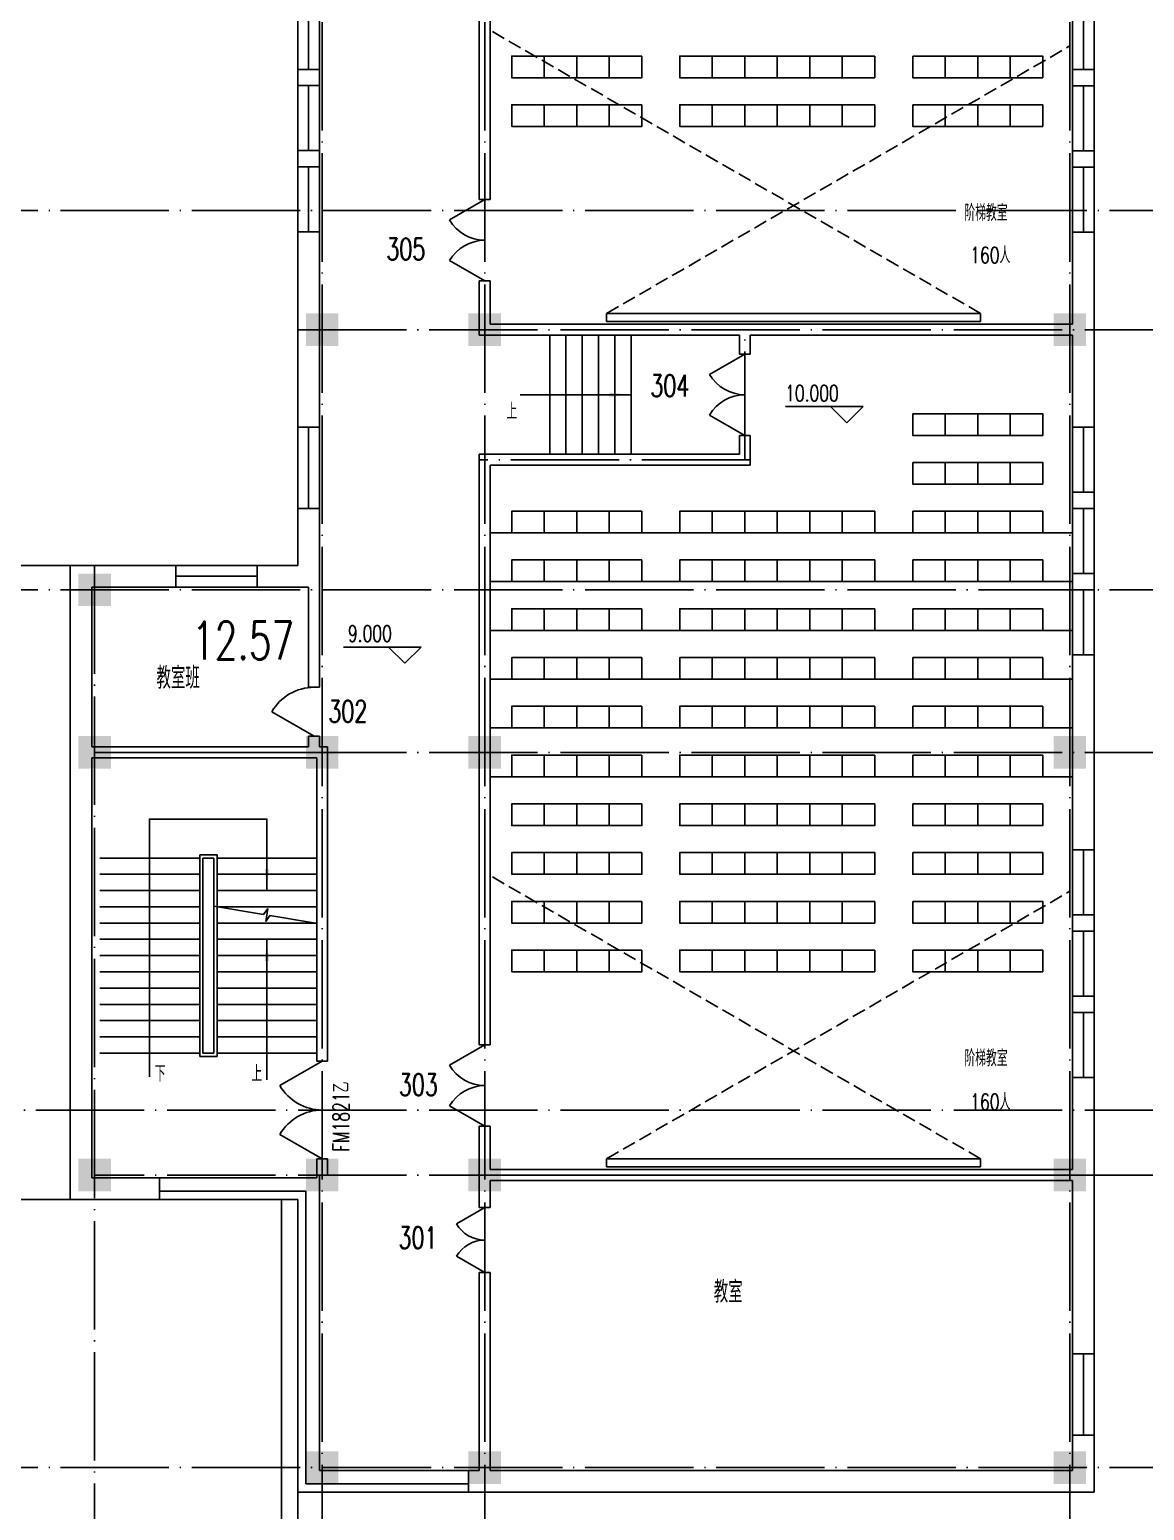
# Model space of a CAD drawing. Extents: x 165127 to 1058185, y 60808 to 144908.
# Drawn here: x 640724 to 661298, y 78064 to 105391 of the extents above; entities that cross this region are included whole.
import ezdxf
from ezdxf.enums import TextEntityAlignment as Align

# ---------------------------------------------------------------- set-up
doc = ezdxf.new("R2010")
doc.units = 0
doc.header["$LTSCALE"] = 1000
doc.linetypes.add('DASH', pattern=[0.35, 0.25, -0.1])
doc.linetypes.add('DOTE', pattern=[2.42, 2, -0.2, 0.02, -0.2])
doc.layers.get('0').update_dxf_attribs({"linetype": 'CONTINUOUS'})
for name, color, linetype in [('COLUMN', 7, 'CONTINUOUS'), ('DOTE', 1, 'DOTE'), ('F', 252, 'CONTINUOUS'), ('LVTRY', 6, 'CONTINUOUS'), ('PUB_DIM', 3, 'CONTINUOUS'), ('PUB_TEXT', 7, 'CONTINUOUS'), ('ROOF', 4, 'CONTINUOUS'), ('STAIR', 3, 'CONTINUOUS'), ('WALL', 255, 'CONTINUOUS'), ('WINDOW', 2, 'CONTINUOUS'), ('WINDOW_TEXT', 7, 'CONTINUOUS'), ('面积注记', 7, 'CONTINUOUS')]:
    doc.layers.add(name, color=color, linetype=linetype)
doc.styles.add('_HZTXT', font='romans.shx', dxfattribs={"width": 0.7, "bigfont": 'z.shx'})
doc.styles.add('DIM_FONT', font='SIMPLEX.shx', dxfattribs={"width": 0.7})
doc.styles.add('SIMPLEX', font='SIMPLEX.SHX')

# ---------------------------------------------------------------- blocks, each defined once
blk = doc.blocks.new('_DBLK1')
for p, q in [((-0.5, 0), (-0.25, -0.433)), ((0.5, 0), (0.25, -0.433))]:
    blk.add_line(p, q)
for centre, start, end in [((-0.5, 0), 300, 0), ((0.5, 0), 180, 240)]:
    blk.add_arc(centre, 0.5, start, end)
at = {"layer": 'WINDOW_TEXT', "style": 'SIMPLEX', "flags": 9}
blk.add_attdef('A', text='', height=1, dxfattribs=at).set_placement((0, 1.5), align=Align.MIDDLE)
blk = doc.blocks.new('_FZH')
blk.add_solid([(-0.5, -0.5), (0.5, -0.5), (-0.5, 0.5), (0.5, 0.5)])
blk = doc.blocks.new('A$C407C5CBC')
at = {"layer": 'F'}
blk.add_lwpolyline([(0, 600), (400, 600), (400, 0), (0, 0)], close=True, dxfattribs=at)
blk = doc.blocks.new('_WBLK')
for p, q in [((-0.5, 0.5), (0.5, 0.5)), ((-0.5, 0), (0.5, 0)), ((-0.5, -0.5), (0.5, -0.5))]:
    blk.add_line(p, q)
at = {"layer": 'WINDOW_TEXT', "style": 'SIMPLEX', "flags": 9}
blk.add_attdef('A', text='', height=1, dxfattribs=at).set_placement((0, 1.5), align=Align.MIDDLE)
blk = doc.blocks.new('_ARROW')
blk.add_solid([(0, 0), (-1, 0.1), (-1, -0.1)])
blk = doc.blocks.new('_DBLK')
blk.add_line((-0.5, 0), (0, -0.866))
blk.add_arc((-0.5, 0), 1, 300, 0)
at = {"layer": 'WINDOW_TEXT', "style": 'SIMPLEX', "flags": 9}
blk.add_attdef('A', text='', height=1, dxfattribs=at).set_placement((0, 1.5), align=Align.MIDDLE)

msp = doc.modelspace()

# ---------------------------------------------------------------- linework, layer by layer
at = {"layer": 'DOTE'}
for p, q in [((646123.4, 139407.6), (646123.4, 71351.8)), ((649123.4, 139407.6), (649123.4, 71351.8)), ((659923.4, 139407.6), (659923.4, 71351.8)), ((529976.8, 102053.1), (664620, 102053.1)), ((664620, 99853.1), (645673.4, 99853.1)), ((653923.4, 97453.1), (653923.4, 99853.1)), ((654023.4, 97453.1), (649023.4, 97453.1)), ((641923.4, 95503.1), (641923.4, 71351.8)), ((529976.8, 95053.1), (664620, 95053.1)), ((646123.4, 92053.1), (641923.4, 92053.1)), ((664620, 92053.1), (641923.4, 92053.1)), ((664620, 85453.1), (529976.8, 85453.1)), ((664620, 84253.1), (641923.4, 84253.1)), ((660373.4, 84253.1), (649023.4, 84253.1)), ((529976.8, 78853.1), (664620, 78853.1))]:
    msp.add_line(p, q, dxfattribs=at)
at = {"layer": 'F', "linetype": 'DASH'}
for p, q in [((658273.4, 100153.1), (649223.4, 105378.1)), ((651373.4, 100153.1), (659923.4, 105089.4)), ((658273.4, 84553.1), (649223.4, 89778.1)), ((651373.4, 84553.1), (659923.4, 89489.4))]:
    msp.add_line(p, q, dxfattribs=at)
at = {"layer": 'LVTRY'}
for p, q in [((651373.4, 100003.1), (651373.4, 100153.1)), ((651373.4, 100153.1), (658273.4, 100153.1)), ((658273.4, 100003.1), (658273.4, 100153.1)), ((651373.4, 100003.1), (658273.4, 100003.1)), ((649223.4, 96103.1), (659973.4, 96103.1)), ((649223.4, 95203.1), (659973.4, 95203.1)), ((649223.4, 94303.1), (659973.4, 94303.1)), ((649223.4, 93403.1), (659973.4, 93403.1)), ((649223.4, 92503.1), (659973.4, 92503.1)), ((649223.4, 91603.1), (659973.4, 91603.1)), ((651373.4, 84403.1), (651373.4, 84553.1)), ((651373.4, 84553.1), (658273.4, 84553.1)), ((658273.4, 84403.1), (658273.4, 84553.1)), ((651373.4, 84403.1), (658273.4, 84403.1))]:
    msp.add_line(p, q, dxfattribs=at)
at = {"layer": 'PUB_DIM'}
for p, q in [((655807.4, 98434), (654676.6, 98434)), ((655507.4, 98434), (655807.4, 98134)), ((656107.4, 98434), (655507.4, 98434)), ((655807.4, 98134), (656107.4, 98434)), ((647649.2, 93997.3), (646518.4, 93997.3)), ((647349.2, 93997.3), (647649.2, 93697.3)), ((647949.2, 93997.3), (647349.2, 93997.3)), ((647649.2, 93697.3), (647949.2, 93997.3))]:
    msp.add_line(p, q, dxfattribs=at)
for points in [[(651823.4, 98653.1), (649778.2, 98653.1)], [(645103.4, 89503.1), (645103.4, 90823.1), (642934.7, 90823.1), (642934.7, 86065.8)], [(645103.4, 88603.1), (645103.4, 86011.2)]]:
    msp.add_lwpolyline(points, dxfattribs=at)
at = {"layer": 'ROOF'}
for p, q in [((609973.1, 95503.1), (641923.1, 95503.1)), ((645373.4, 83803.1), (645373.4, 77846.2)), ((645673.4, 78403.1), (645673.4, 77599.7))]:
    msp.add_line(p, q, dxfattribs=at)
msp.add_lwpolyline([(552973.4, 83803.1), (559273.4, 83803.1), (559273.4, 78403.1), (581773.4, 78403.1), (581773.4, 85003.1), (612673.4, 85003.1), (612673.4, 78403.1), (635173.4, 78403.1), (635173.4, 83803.1), (641923.4, 83803.1)], dxfattribs=at)
at = {"layer": 'STAIR'}
for p, q in [((650323.4, 97553.1), (650323.4, 99753.1)), ((650623.4, 97553.1), (650623.4, 99753.1)), ((650923.4, 97553.1), (650923.4, 99753.1)), ((651223.4, 97553.1), (651223.4, 99753.1)), ((651523.4, 97553.1), (651523.4, 99753.1)), ((651823.4, 97553.1), (651823.4, 99753.1)), ((642023.4, 90103.1), (643863.4, 90103.1)), ((643863.4, 86443.1), (643863.4, 90163.1)), ((643863.4, 90163.1), (644183.4, 90163.1)), ((643923.4, 86503.1), (643923.4, 90103.1)), ((643923.4, 90103.1), (644123.4, 90103.1)), ((644123.4, 90103.1), (644123.4, 86503.1)), ((644183.4, 90163.1), (644183.4, 86443.1)), ((646023.4, 90103.1), (644183.4, 90103.1)), ((642023.4, 89803.1), (643863.4, 89803.1)), ((646023.4, 89803.1), (644183.4, 89803.1)), ((642023.4, 89503.1), (643863.4, 89503.1)), ((646023.4, 89503.1), (644183.4, 89503.1)), ((642023.4, 89203.1), (643863.4, 89203.1)), ((644123.4, 89215.5), (645041.5, 89062.9)), ((646023.4, 89203.1), (644183.4, 89203.1)), ((645041.5, 89062.9), (645120.3, 89171.5)), ((645120.3, 89171.5), (645081, 88934.7)), ((642023.4, 88903.1), (643863.4, 88903.1)), ((646023.4, 88903.1), (644183.4, 88903.1)), ((645081, 88934.7), (645159.8, 89043.2)), ((645159.8, 89043.2), (646003, 88903.1)), ((642023.4, 88603.1), (643863.4, 88603.1)), ((646023.4, 88603.1), (644183.4, 88603.1)), ((642023.4, 88303.1), (643863.4, 88303.1)), ((646023.4, 88303.1), (644183.4, 88303.1)), ((642023.4, 88003.1), (643863.4, 88003.1)), ((646023.4, 88003.1), (644183.4, 88003.1)), ((642023.4, 87703.1), (643863.4, 87703.1)), ((646023.4, 87703.1), (644183.4, 87703.1)), ((642023.4, 87403.1), (643863.4, 87403.1)), ((646023.4, 87403.1), (644183.4, 87403.1)), ((642023.4, 87103.1), (643863.4, 87103.1)), ((646023.4, 87103.1), (644183.4, 87103.1)), ((642023.4, 86803.1), (643863.4, 86803.1)), ((646023.4, 86803.1), (644183.4, 86803.1)), ((642023.4, 86503.1), (643863.4, 86503.1)), ((644183.4, 86443.1), (643863.4, 86443.1)), ((644123.4, 86503.1), (643923.4, 86503.1)), ((646023.4, 86503.1), (644183.4, 86503.1))]:
    msp.add_line(p, q, dxfattribs=at)
at = {"layer": 'WALL'}
for p, q in [((649023.4, 102253.1), (649023.4, 115553.1)), ((649223.4, 102253.1), (649223.4, 115353.1)), ((646073.4, 104657.6), (645673.4, 104657.6)), ((645673.4, 104357.6), (645673.4, 104657.6)), ((645673.4, 104357.6), (645673.4, 104657.6)), ((646073.4, 104357.6), (646073.4, 104657.6)), ((646073.4, 104357.6), (646073.4, 104657.6)), ((660373.4, 104653.1), (659973.4, 104653.1)), ((659973.4, 104353.1), (659973.4, 104653.1)), ((660373.4, 104653.1), (660373.4, 104353.1)), ((646073.4, 104357.6), (645673.4, 104357.6)), ((660373.4, 104353.1), (659973.4, 104353.1)), ((646073.4, 103157.6), (645673.4, 103157.6)), ((645673.4, 102857.6), (645673.4, 103157.6)), ((645673.4, 102857.6), (645673.4, 103157.6)), ((646073.4, 102857.6), (646073.4, 103157.6)), ((646073.4, 102857.6), (646073.4, 103157.6)), ((660373.4, 103153.1), (659973.4, 103153.1)), ((659973.4, 102853.1), (659973.4, 103153.1)), ((660373.4, 103153.1), (660373.4, 102853.1)), ((646073.4, 102857.6), (645673.4, 102857.6)), ((660373.4, 102853.1), (659973.4, 102853.1)), ((649223.4, 102253.1), (649023.4, 102253.1)), ((646073.4, 101657.6), (645673.4, 101657.6)), ((645673.4, 98053.1), (645673.4, 101657.6)), ((646073.4, 98053.1), (646073.4, 101657.6)), ((660373.4, 101653.1), (659973.4, 101653.1)), ((659973.4, 99953.1), (659973.4, 101653.1)), ((660373.4, 101653.1), (660373.4, 98053.1)), ((649023.4, 100753.1), (649023.4, 99753.1)), ((649223.4, 100753.1), (649023.4, 100753.1)), ((649223.4, 100753.1), (649023.4, 100753.1)), ((649223.4, 100753.1), (649223.4, 99953.1)), ((653823.4, 99753.1), (649023.4, 99753.1)), ((659973.4, 99953.1), (649223.4, 99953.1)), ((653823.4, 99753.1), (653823.4, 99403.1)), ((659973.4, 99753.1), (654023.4, 99753.1)), ((654023.4, 99403.1), (654023.4, 99753.1)), ((659973.4, 98053.1), (659973.4, 99753.1)), ((654023.4, 99403.1), (653823.4, 99403.1)), ((646073.4, 98053.1), (645673.4, 98053.1)), ((653823.4, 97903.1), (653823.4, 97553.1)), ((654023.4, 97903.1), (653823.4, 97903.1)), ((654023.4, 97353.1), (654023.4, 97903.1)), ((660373.4, 98053.1), (659973.4, 98053.1)), ((649023.4, 86653.1), (649023.4, 97553.1)), ((649023.4, 97553.1), (653823.4, 97553.1)), ((649223.4, 86653.1), (649223.4, 97353.1)), ((649223.4, 97353.1), (654023.4, 97353.1)), ((660373.4, 96853.1), (659973.4, 96853.1)), ((659973.4, 96553.1), (659973.4, 96853.1)), ((660373.4, 96853.1), (660373.4, 96553.1)), ((645673.4, 95503.1), (645673.4, 96553.1)), ((646073.4, 96553.1), (645673.4, 96553.1)), ((646073.4, 93253.1), (646073.4, 96553.1)), ((660373.4, 96553.1), (659973.4, 96553.1)), ((641473.4, 95503.1), (643423.4, 95503.1)), ((641473.4, 83803.1), (641473.4, 95503.1)), ((643423.4, 95503.1), (643423.4, 95103.1)), ((644923.4, 95503.1), (645673.4, 95503.1)), ((644923.4, 95503.1), (644923.4, 95103.1)), ((641873.4, 95103.1), (643423.4, 95103.1)), ((641873.4, 92153.1), (641873.4, 95103.1)), ((644923.4, 95103.1), (645873.4, 95103.1)), ((645873.4, 93253.1), (645873.4, 95103.1)), ((660373.4, 95353.1), (659973.4, 95353.1)), ((659973.4, 95053.1), (659973.4, 95353.1)), ((660373.4, 95353.1), (660373.4, 95053.1)), ((660373.4, 95053.1), (659973.4, 95053.1)), ((660373.4, 93853.1), (659973.4, 93853.1)), ((659973.4, 90253.1), (659973.4, 93853.1)), ((660373.4, 93853.1), (660373.4, 90253.1)), ((646073.4, 93253.1), (645873.4, 93253.1)), ((645873.4, 92153.1), (641873.4, 92153.1)), ((645873.4, 92153.1), (645873.4, 92353.1)), ((646073.4, 92353.1), (645873.4, 92353.1)), ((646073.4, 92153.1), (646073.4, 92353.1)), ((646223.4, 92153.1), (646073.4, 92153.1)), ((646223.4, 92153.1), (646223.4, 86353.1)), ((641873.4, 91953.1), (646023.4, 91953.1)), ((641873.4, 84203.1), (641873.4, 91953.1)), ((646023.4, 91953.1), (646023.4, 86353.1)), ((660373.4, 90253.1), (659973.4, 90253.1)), ((660373.4, 89053.1), (659973.4, 89053.1)), ((659973.4, 88753.1), (659973.4, 89053.1)), ((660373.4, 89053.1), (660373.4, 88753.1)), ((660373.4, 88753.1), (659973.4, 88753.1)), ((660373.4, 87553.1), (659973.4, 87553.1)), ((659973.4, 87253.1), (659973.4, 87553.1)), ((660373.4, 87553.1), (660373.4, 87253.1)), ((660373.4, 87253.1), (659973.4, 87253.1)), ((649223.4, 86653.1), (649023.4, 86653.1)), ((646223.4, 86353.1), (646023.4, 86353.1)), ((659973.4, 84353.1), (659973.4, 86053.1)), ((660373.4, 86053.1), (659973.4, 86053.1)), ((660373.4, 86053.1), (660373.4, 80953.1)), ((649023.4, 85153.1), (649023.4, 83653.3)), ((649223.4, 85153.1), (649023.4, 85153.1)), ((649223.4, 85153.1), (649023.4, 85153.1)), ((649223.4, 85153.1), (649223.4, 84353.1)), ((646023.4, 84553.1), (646023.4, 84203.1)), ((646223.4, 84553.1), (646023.4, 84553.1)), ((646223.4, 84553.1), (646223.4, 84253.1)), ((643123.6, 84203.1), (641873.4, 84203.1)), ((643123.6, 84203.1), (643123.6, 83803.1)), ((649223.4, 84353.1), (659973.4, 84353.1)), ((659973.4, 84153.1), (649223.4, 84153.1)), ((649223.4, 84153.1), (649223.4, 83653.3)), ((659973.4, 80953.1), (659973.4, 84153.1)), ((643123.6, 83803.1), (641473.4, 83803.1)), ((649223.4, 83653.3), (649023.4, 83653.3)), ((649223.4, 82453.3), (649023.4, 82453.3)), ((649023.4, 82453.3), (649023.4, 78803.1)), ((649223.4, 82453.3), (649223.4, 78803.1)), ((660373.4, 80953.1), (659973.4, 80953.1)), ((659973.4, 78803.1), (659973.4, 79453.1)), ((660373.4, 79453.1), (659973.4, 79453.1)), ((660373.4, 79453.1), (660373.4, 78403.1)), ((648823.4, 78803.1), (648823.4, 78403.1)), ((649023.4, 78803.1), (648823.4, 78803.1)), ((659973.4, 78803.1), (649223.4, 78803.1)), ((660373.4, 78403.1), (648823.4, 78403.1))]:
    msp.add_line(p, q, dxfattribs=at)
at = {"layer": 'WINDOW'}
for p, q in [((646023.4, 84203.1), (643123.6, 84203.1)), ((646073.4, 84253.1), (646073.4, 78803.1)), ((645823.4, 83953.1), (643123.6, 83953.1)), ((645823.4, 83953.1), (645823.4, 78553.1)), ((645673.4, 83803.1), (643123.6, 83803.1)), ((645673.4, 83803.1), (645673.4, 78403.1)), ((648823.4, 78803.1), (646073.4, 78803.1)), ((648823.4, 78553.1), (645823.4, 78553.1)), ((648823.4, 78403.1), (645673.4, 78403.1))]:
    msp.add_line(p, q, dxfattribs=at)

# ---------------------------------------------------------------- block references
at = {"layer": 'COLUMN', "yscale": 600, "zscale": 600}
for p, xscale in [((646123.4, 99853.1), -600), ((649123.4, 99853.1), -600), ((659923.4, 99853.1), -600), ((641923.4, 95053.1), -600), ((641923.4, 92053.1), -600), ((646123.4, 92053.1), -600), ((649123.4, 92053.1), -600), ((659923.4, 92053.1), -600), ((641923.4, 84253.1), -600), ((646123.1, 84253.1), -600), ((649123.4, 84253.1), -600), ((659923.4, 84253.1), -600), ((646123.1, 78853.1), -600), ((649123.4, 78853.1), 600), ((659923.4, 78853.1), 600)]:
    msp.add_blockref('_FZH', p, dxfattribs=dict(at, xscale=xscale))
at = {"layer": 'LVTRY', "rotation": 270}
for p in [(650223.4, 92003.1), (650823.4, 92003.1)]:
    msp.add_blockref('A$C407C5CBC', p, dxfattribs=at)
at = {"layer": 'PUB_DIM', "xscale": 400, "yscale": 400, "zscale": 400}
msp.add_blockref('_ARROW', (651823.4, 98653.1), dxfattribs=at)
at = {"layer": 'PUB_DIM', "xscale": -400, "yscale": 400, "zscale": 400}
for p, rotation in [((645103.4, 89503.1), 90), ((645103.4, 88603.1), 270)]:
    msp.add_blockref('_ARROW', p, dxfattribs=dict(at, rotation=rotation))
at = {"layer": 'STAIR', "rotation": 270}
for p in [(649623.4, 104903.1), (650223.4, 104903.1), (650823.4, 104903.1), (651423.4, 104903.1), (652723.4, 104903.1), (653323.4, 104903.1), (653923.4, 104903.1), (654523.4, 104903.1), (655123.4, 104903.1), (655723.4, 104903.1), (649623.4, 104003.1), (650223.4, 104003.1), (650823.4, 104003.1), (651423.4, 104003.1), (652723.4, 104003.1), (653323.4, 104003.1), (653923.4, 104003.1), (654523.4, 104003.1), (655123.4, 104003.1), (655723.4, 104003.1), (649623.4, 96503.1), (650223.4, 96503.1), (650823.4, 96503.1), (651423.4, 96503.1), (652723.4, 96503.1), (653323.4, 96503.1), (653923.4, 96503.1), (654523.4, 96503.1), (655123.4, 96503.1), (655723.4, 96503.1), (649623.4, 95603.1), (650223.4, 95603.1), (650823.4, 95603.1), (651423.4, 95603.1), (652723.4, 95603.1), (653323.4, 95603.1), (653923.4, 95603.1), (654523.4, 95603.1), (655123.4, 95603.1), (655723.4, 95603.1), (649623.4, 94703.1), (650223.4, 94703.1), (650823.4, 94703.1), (651423.4, 94703.1), (652723.4, 94703.1), (653323.4, 94703.1), (653923.4, 94703.1), (654523.4, 94703.1), (655123.4, 94703.1), (655723.4, 94703.1), (649623.4, 93803.1), (650223.4, 93803.1), (650823.4, 93803.1), (651423.4, 93803.1), (652723.4, 93803.1), (653323.4, 93803.1), (653923.4, 93803.1), (654523.4, 93803.1), (655123.4, 93803.1), (655723.4, 93803.1), (649623.4, 92903.1), (650223.4, 92903.1), (650823.4, 92903.1), (651423.4, 92903.1), (652723.4, 92903.1), (653323.4, 92903.1), (653923.4, 92903.1), (654523.4, 92903.1), (655123.4, 92903.1), (655723.4, 92903.1), (649623.4, 92003.1), (651423.4, 92003.1), (652723.4, 92003.1), (653323.4, 92003.1), (653923.4, 92003.1), (654523.4, 92003.1), (655123.4, 92003.1), (655723.4, 92003.1), (649623.4, 91103.1), (650223.4, 91103.1), (650823.4, 91103.1), (651423.4, 91103.1), (652723.4, 91103.1), (653323.4, 91103.1), (653923.4, 91103.1), (654523.4, 91103.1), (655123.4, 91103.1), (655723.4, 91103.1), (649623.4, 90203.1), (650223.4, 90203.1), (650823.4, 90203.1), (651423.4, 90203.1), (652723.4, 90203.1), (653323.4, 90203.1), (653923.4, 90203.1), (654523.4, 90203.1), (655123.4, 90203.1), (655723.4, 90203.1), (649623.4, 89303.1), (650223.4, 89303.1), (650823.4, 89303.1), (651423.4, 89303.1), (652723.4, 89303.1), (653323.4, 89303.1), (653923.4, 89303.1), (654523.4, 89303.1), (655123.4, 89303.1), (655723.4, 89303.1), (649623.4, 88403.1), (650223.4, 88403.1), (650823.4, 88403.1), (651423.4, 88403.1), (652723.4, 88403.1), (653323.4, 88403.1), (653923.4, 88403.1), (654523.4, 88403.1), (655123.4, 88403.1), (655723.4, 88403.1)]:
    msp.add_blockref('A$C407C5CBC', p, dxfattribs=at)
at = {"layer": 'STAIR', "xscale": -1, "rotation": 90}
for p in [(657623.4, 104903.1), (658223.4, 104903.1), (658823.4, 104903.1), (659423.4, 104903.1), (657623.4, 104003.1), (658223.4, 104003.1), (658823.4, 104003.1), (659423.4, 104003.1), (657623.4, 98303.1), (658223.4, 98303.1), (658823.4, 98303.1), (659423.4, 98303.1), (657623.4, 97403.1), (658223.4, 97403.1), (658823.4, 97403.1), (659423.4, 97403.1), (657623.4, 96503.1), (658223.4, 96503.1), (658823.4, 96503.1), (659423.4, 96503.1), (657623.4, 95603.1), (658223.4, 95603.1), (658823.4, 95603.1), (659423.4, 95603.1), (657623.4, 94703.1), (658223.4, 94703.1), (658823.4, 94703.1), (659423.4, 94703.1), (657623.4, 93803.1), (658223.4, 93803.1), (658823.4, 93803.1), (659423.4, 93803.1), (657623.4, 92903.1), (658223.4, 92903.1), (658823.4, 92903.1), (659423.4, 92903.1), (657623.4, 92003.1), (658223.4, 92003.1), (658823.4, 92003.1), (659423.4, 92003.1), (657623.4, 91103.1), (658223.4, 91103.1), (658823.4, 91103.1), (659423.4, 91103.1), (657623.4, 90203.1), (658223.4, 90203.1), (658823.4, 90203.1), (659423.4, 90203.1), (657623.4, 89303.1), (658223.4, 89303.1), (658823.4, 89303.1), (659423.4, 89303.1), (657623.4, 88403.1), (658223.4, 88403.1), (658823.4, 88403.1), (659423.4, 88403.1)]:
    msp.add_blockref('A$C407C5CBC', p, dxfattribs=at)
at = {"layer": 'WINDOW'}
for name, p, xscale, yscale, zscale, rotation in [('_WBLK', (645873.4, 105257.6), -1200, 400, 1200, 270), ('_WBLK', (660173.4, 105253.1), -1200, 400, 1200, 270), ('_WBLK', (645873.4, 103757.6), -1200, 400, 1200, 270), ('_WBLK', (660173.4, 103753.1), -1200, 399.9999999998836, 1200, 270), ('_WBLK', (645873.4, 102257.6), -1200, 400, 1200, 270), ('_WBLK', (660173.4, 102253.1), -1200, 400, 1200, 270), ('_DBLK1', (649123.4, 101503.1), 1500, 1500, 1500, 270), ('_DBLK1', (653923.4, 98653.1), 1500, 1500, 1500, 270), ('_WBLK', (645873.4, 97303.1), -1500, 400, 1500, 270), ('_WBLK', (660173.4, 97453.1), -1200, 400, 1200, 270), ('_WBLK', (660173.4, 95953.1), -1200, 399.9999999998836, 1200, 270), ('_WBLK', (644173.4, 95303.1), -1500, 400, 1500, 180), ('_WBLK', (660173.4, 94453.1), -1200, 400, 1200, 270), ('_DBLK', (645973.4, 92803.1), -900, 900, 900, 270), ('_WBLK', (660173.4, 89653.1), -1200, 400, 1200, 270), ('_WBLK', (660173.4, 88153.1), -1200, 399.9999999998836, 1200, 270), ('_WBLK', (660173.4, 86653.1), -1200, 400, 1200, 270), ('_DBLK1', (649123.4, 85903.1), 1500, 1500, 1500, 270), ('_DBLK1', (646123.4, 85453.1), -1800, 1800, 1800, 270), ('_DBLK1', (649123.4, 83053.3), -1200, 1200, 1200, 270), ('_WBLK', (660173.4, 80203.1), -1500, 400.0000000001164, 1500, 270)]:
    msp.add_blockref(name, p, dxfattribs=dict(at, xscale=xscale, yscale=yscale, zscale=zscale, rotation=rotation))

# ---------------------------------------------------------------- texts
at = {"layer": 'PUB_DIM', "style": 'DIM_FONT', "width": 0.7}
for s, p in [('10.000', (655162.6, 98681.2)), ('9.000', (647004.3, 94244.5))]:
    msp.add_text(s, height=300, dxfattribs=at).set_placement(p, align=Align.MIDDLE)
at = {"layer": 'PUB_TEXT', "style": '_HZTXT', "width": 0.7}
for s, p in [('阶梯教室', (657976.4, 101859.3)), ('160人', (658085.1, 101078.8)), ('上', (649526.8, 98200.5)), ('阶梯教室', (657976.4, 86259.3)), ('下', (643035.8, 85974.4)), ('上', (644819.2, 85974.4)), ('160人', (658085.1, 85452.9))]:
    msp.add_text(s, height=300, dxfattribs=at).set_placement(p)
msp.add_text('FM1821乙', height=300, rotation=90, dxfattribs=at).set_placement((646623.2, 84679))
at = {"layer": '面积注记', "attachment_point": 1, "style": 'DIM_FONT'}
for s, insert, char_height, width in [('305', (647306.9, 101539.1), 400, 1072.498), ('304', (652179.8, 99017.5), 400, 1072.498), ('12.57', (643719.5, 94467.8), 700, 1140.948), ('{\\Fromans,z|c134;教室班}', (643066.6, 93627), 400, 1992.416), ('302', (646238.2, 93008.3), 400, 772.511), ('303', (647540, 86118.5), 400, 1072.498), ('301', (647531.3, 83295.4), 400, 1072.498), ('{\\Fromans,z|c134;教室}', (653351.2, 82297.1), 400, 2412.024)]:
    msp.add_mtext(s, dxfattribs=dict(at, insert=insert, char_height=char_height, width=width))

doc.saveas('drawing.dxf')
